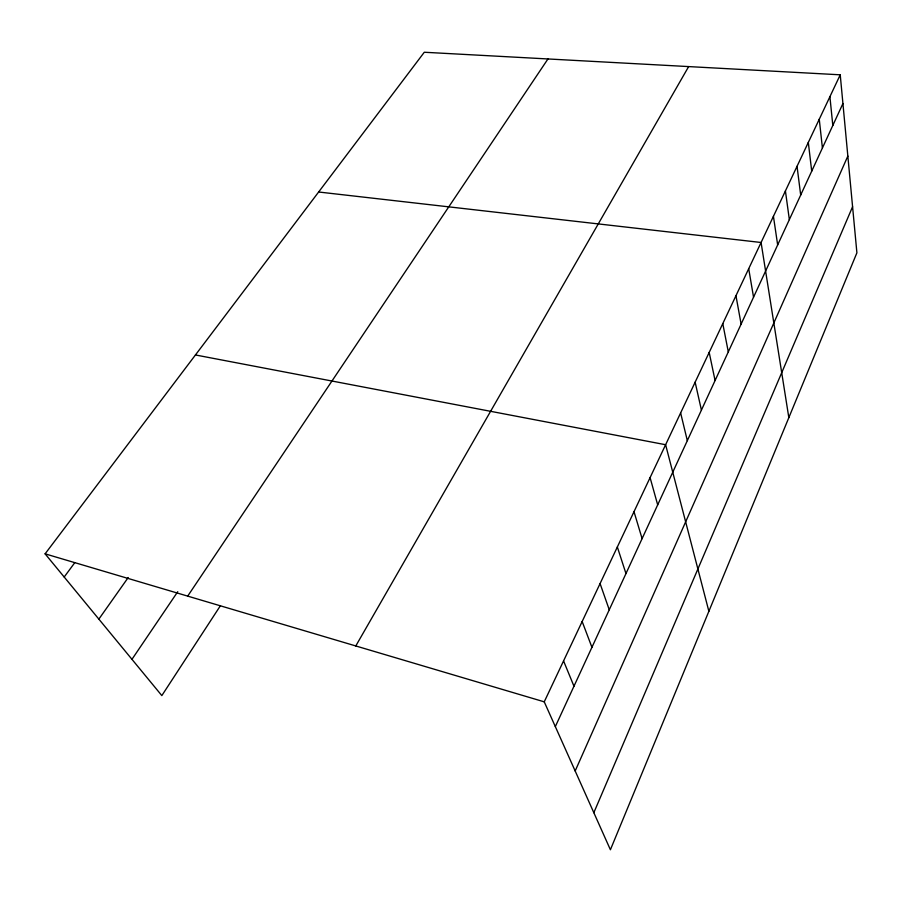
<?xml version="1.0" encoding="UTF-8"?>
<svg xmlns="http://www.w3.org/2000/svg" width="902" height="902" viewBox="0 0 902 902"><rect width="100%" height="100%" fill="white"/><g stroke="black" fill="none" stroke-linecap="round" stroke-linejoin="round"><path stroke-width="1.35" d="M593.832 812.691L852.582 206.727M575.172 770.984L847.846 156.08M555.328 726.606L842.93 103.538M840.236 74.81L856.9 252.819L610.406 849.752L544.244 701.835L840.236 74.81L424.29 52.248L45.1 553.839L161.83 695.6L220.471 605.614M355.783 645.956L688.654 66.59M187.695 596.121L547.954 58.957M131.963 659.328L177.75 591.689M98.859 619.122L128.219 577.539M64.189 577.021L74.742 562.724M318.643 192.002L761.074 242.491L788.833 417.649M195.441 354.96L665.62 444.731L708.871 611.297M45.1 553.839L544.244 701.835M563.558 660.918L573.965 686.219M582.162 621.523L591.926 647.298M600.078 583.571L609.256 609.775M617.34 546.984L625.965 573.571M634.005 511.693L642.1 538.618M650.083 477.632L657.682 504.849M680.627 412.924L687.324 440.638M695.138 382.177L701.418 410.094M709.186 352.434L715.072 380.509M722.784 323.626L728.297 351.859M735.953 295.732L741.117 324.089M748.705 268.706L753.542 297.164M773.431 216.322L777.659 244.938M785.417 190.942L789.351 219.614M797.041 166.318L800.694 195.035M808.316 142.426L811.71 171.166M819.264 119.233L822.41 147.973M829.908 96.706L832.817 125.446"/></g></svg>
